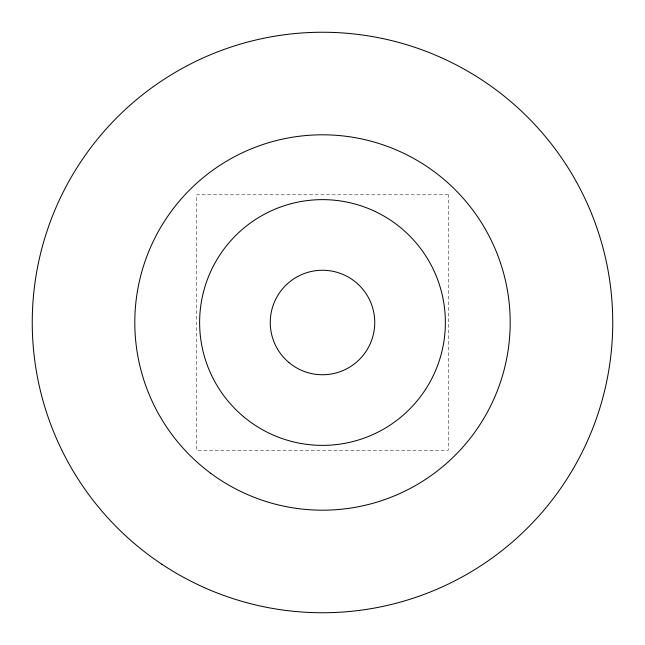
<?xml version="1.0" encoding="UTF-8"?>
<svg xmlns="http://www.w3.org/2000/svg" width="645" height="645" viewBox="0 0 645 645"><rect width="100%" height="100%" fill="white"/><g stroke="black" fill="none" stroke-linecap="round" stroke-linejoin="round"><path stroke-width="0.48" stroke-dasharray="3.23 2.42" d="M448.275 194.79L196.725 194.79L196.725 450.291L448.275 450.291L448.275 194.79"/><path stroke-width="0.97" d="M243.52 416.63A122.873 122.873 0 0 0 443.502 343.833A122.873 122.873 0 0 0 280.478 207.037A122.873 122.873 0 0 0 243.52 416.63M288.92 362.522A52.245 52.245 0 0 0 373.955 331.57A52.245 52.245 0 0 0 304.633 273.407A52.245 52.245 0 0 0 288.92 362.522M210.633 473.212A187.695 187.695 0 0 0 508.953 344.027A187.695 187.695 0 0 0 247.914 150.261A187.695 187.695 0 0 0 210.633 473.212M161.879 564.254A290.25 290.25 0 0 0 612.178 340.721A290.25 290.25 0 0 0 193.444 62.517A290.25 290.25 0 0 0 161.879 564.254"/></g></svg>
